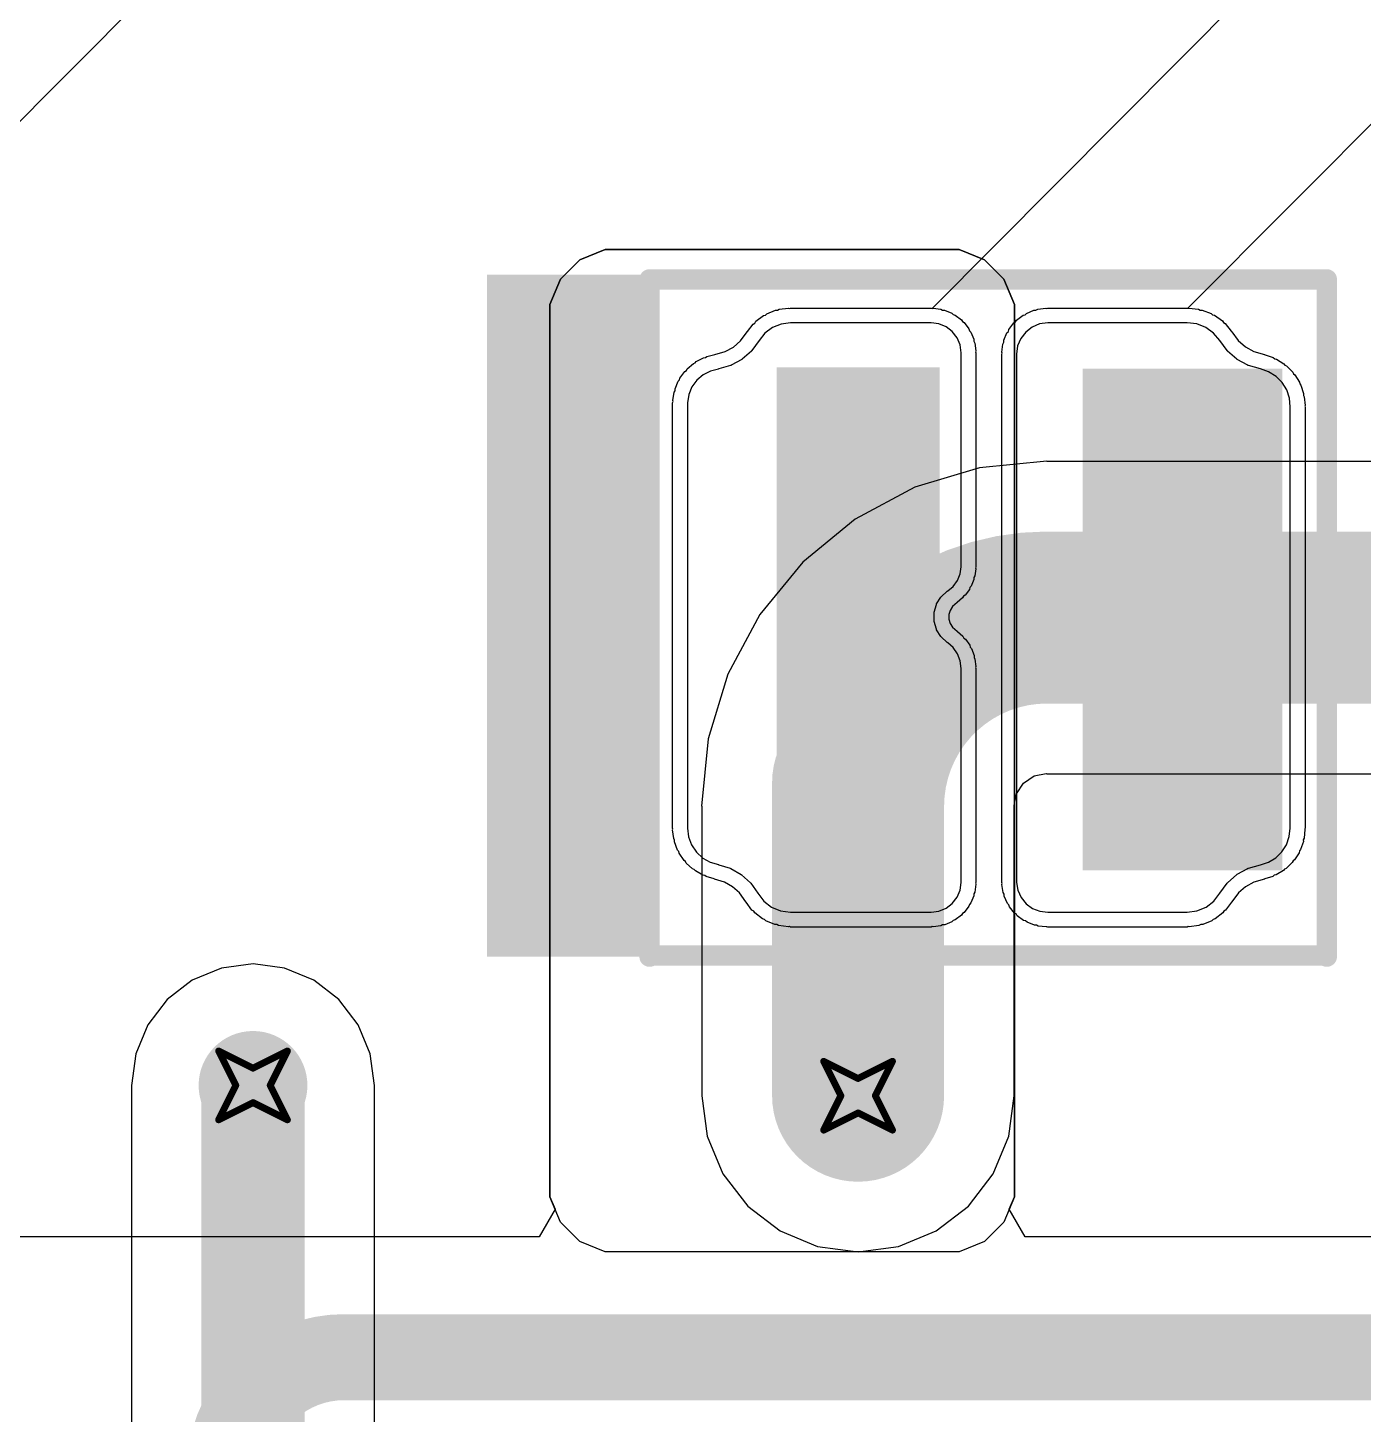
# Model space of a CAD drawing. Header units: inches. Extents: x 0 to 213, y 0 to 212.
# Drawn here: x 1.9975 to 2.3857, y 0.4059 to 0.8089 of the extents above; entities that cross this region are included whole.
import ezdxf

# ---------------------------------------------------------------- set-up
doc = ezdxf.new("R2010")
doc.units = ezdxf.units.IN
doc.header["$MEASUREMENT"] = 0
for name, color, linetype in [('Bottom Layer', 5, 'Continuous'), ('Bottom Solder', 6, 'Continuous'), ('Drill Drawing', 1, 'Continuous'), ('Top Layer', 1, 'Continuous'), ('Top Overlay', 2, 'Continuous'), ('Top Paste', 8, 'Continuous'), ('Top Solder', 216, 'Continuous'), ('Via Holes', 16, 'Continuous')]:
    doc.layers.add(name, color=color, linetype=linetype)

# ---------------------------------------------------------------- blocks, each defined once
blk = doc.blocks.new('5050_LED_25')
at = {"layer": 'Top Layer'}
for points in [[(-0.08214, 0.06909), (-0.03214, 0.06909), (-0.03214, -0.06871), (-0.08214, -0.06871)], [(0.01746, 0.06871), (0.05683, 0.06871), (0.05683, -0.06909), (0.01746, -0.06909)]]:
    blk.add_hatch(color=1, dxfattribs=at).paths.add_polyline_path(points)
at = {"layer": 'Top Overlay'}
blk.add_hatch(color=2, dxfattribs=at).paths.add_polyline_path([(0.09776, -0.1), (0.145, -0.1), (0.145, 0.09818), (0.09776, 0.09818)])
at = {"layer": 'Top Paste'}
for points in [[(-0.08214, 0.06909), (-0.03214, 0.06909), (-0.03214, -0.06871), (-0.08214, -0.06871)], [(0.01746, 0.06871), (0.05683, 0.06871), (0.05683, -0.06909), (0.01746, -0.06909)]]:
    blk.add_hatch(color=8, dxfattribs=at).paths.add_polyline_path(points)
at = {"layer": 'Top Solder'}
for points in [[(-0.08614, 0.07309), (-0.02814, 0.07309), (-0.02814, -0.07271), (-0.08614, -0.07271)], [(0.01346, 0.07271), (0.06083, 0.07271), (0.06083, -0.07309), (0.01346, -0.07309)]]:
    blk.add_hatch(color=216, dxfattribs=at).paths.add_polyline_path(points)
at = {"layer": 'Top Layer'}
for p, q in [((-0.06135, 0.08486), (-0.06399, 0.08376)), ((-0.05853, 0.08524), (-0.06135, 0.08486)), ((-0.01798, 0.08524), (-0.05853, 0.08524)), ((-0.01568, 0.08499), (-0.01798, 0.08524)), ((-0.01351, 0.08415), (-0.01568, 0.08499)), ((0.01364, 0.08495), (0.01155, 0.08408)), ((0.01588, 0.08524), (0.01364, 0.08495)), ((0.05683, 0.08524), (0.01588, 0.08524)), ((0.05967, 0.08486), (0.05683, 0.08524)), ((0.0623, 0.08376), (0.05967, 0.08486)), ((-0.06624, 0.08201), (-0.06797, 0.07973)), ((-0.06399, 0.08376), (-0.06624, 0.08201)), ((-0.01166, 0.08279), (-0.01351, 0.08415)), ((-0.01021, 0.08098), (-0.01166, 0.08279)), ((-0.00927, 0.07887), (-0.01021, 0.08098)), ((0.00839, 0.08091), (0.00752, 0.07882)), ((0.00976, 0.08271), (0.00839, 0.08091)), ((0.01155, 0.08408), (0.00976, 0.08271)), ((0.06456, 0.08201), (0.0623, 0.08376)), ((0.06628, 0.07973), (0.06456, 0.08201)), ((-0.07022, 0.07668), (-0.0729, 0.07433)), ((-0.07019, 0.07668), (-0.07022, 0.07668)), ((-0.07017, 0.07673), (-0.07019, 0.07668)), ((-0.07011, 0.07677), (-0.07017, 0.07673)), ((-0.06797, 0.07973), (-0.07011, 0.0768)), ((-0.07011, 0.0768), (-0.07011, 0.07677)), ((-0.00891, 0.07658), (-0.00927, 0.07887)), ((-0.00891, -0.07696), (-0.00891, 0.07658)), ((0.00752, 0.07882), (0.00722, 0.07658)), ((0.00722, 0.07658), (0.00722, 0.01438)), ((0.06834, 0.07683), (0.06628, 0.07973)), ((0.06834, 0.0768), (0.06834, 0.07683)), ((0.06838, 0.07676), (0.06834, 0.0768)), ((0.06842, 0.07672), (0.06838, 0.07676)), ((0.06843, 0.07671), (0.06842, 0.07672)), ((0.071, 0.07438), (0.06843, 0.07671)), ((-0.07303, 0.07424), (-0.07615, 0.07253)), ((-0.07301, 0.07424), (-0.07303, 0.07424)), ((-0.07296, 0.07428), (-0.07301, 0.07424)), ((-0.0729, 0.07431), (-0.07296, 0.07428)), ((-0.0729, 0.07433), (-0.0729, 0.07431)), ((0.07101, 0.07435), (0.071, 0.07438)), ((0.07107, 0.07432), (0.07101, 0.07435)), ((0.07111, 0.07428), (0.07107, 0.07432)), ((0.07114, 0.07429), (0.07111, 0.07428)), ((0.07415, 0.07257), (0.07114, 0.07429)), ((0.07416, 0.07255), (0.07415, 0.07257)), ((0.07422, 0.07253), (0.07416, 0.07255)), ((-0.08428, 0.06945), (-0.08604, 0.06772)), ((-0.08214, 0.07072), (-0.08428, 0.06945)), ((-0.07978, 0.07146), (-0.08214, 0.07072)), ((-0.07629, 0.07247), (-0.07978, 0.07146)), ((-0.07626, 0.07247), (-0.07629, 0.07247)), ((-0.07622, 0.0725), (-0.07626, 0.07247)), ((-0.07616, 0.07251), (-0.07622, 0.0725)), ((-0.07615, 0.07253), (-0.07616, 0.07251)), ((0.07427, 0.0725), (0.07422, 0.07253)), ((0.0743, 0.07251), (0.07427, 0.0725)), ((0.07762, 0.07149), (0.0743, 0.07251)), ((0.0777, 0.07146), (0.07762, 0.07149)), ((0.07762, 0.07149), (0.07762, 0.07149)), ((0.07777, 0.07144), (0.0777, 0.07146)), ((0.08012, 0.07076), (0.07777, 0.07144)), ((0.07777, 0.07144), (0.07777, 0.07144)), ((0.08231, 0.06951), (0.08012, 0.07076)), ((0.08415, 0.0678), (0.08231, 0.06951)), ((-0.08737, 0.06564), (-0.08819, 0.0633)), ((-0.08604, 0.06772), (-0.08737, 0.06564)), ((0.08557, 0.0657), (0.08415, 0.0678)), ((0.08644, 0.06334), (0.08557, 0.0657)), ((-0.08819, 0.0633), (-0.08844, 0.06083)), ((-0.08844, 0.06083), (-0.08844, -0.06161)), ((0.08675, 0.06083), (0.08644, 0.06334)), ((0.08675, -0.06279), (0.08675, 0.06083)), ((0.00722, 0.01438), (0.00749, 0.0122)), ((0.00749, 0.0122), (0.00826, 0.01014)), ((0.00826, 0.01014), (0.0095, 0.00834)), ((0.0095, 0.00834), (0.01111, 0.00695)), ((0.01111, 0.00695), (0.01111, 0.00695)), ((0.01111, 0.00695), (0.01116, 0.0069)), ((0.01116, 0.0069), (0.01123, 0.00684)), ((0.01123, 0.00684), (0.01123, 0.00684)), ((0.01123, 0.00684), (0.01298, 0.00527)), ((0.01298, 0.00527), (0.013, 0.00527)), ((0.013, 0.00527), (0.01303, 0.00522)), ((0.01303, 0.00522), (0.01307, 0.00518)), ((0.01307, 0.00518), (0.01307, 0.00515)), ((0.01307, 0.00515), (0.01434, 0.00316)), ((0.01434, 0.00316), (0.01436, 0.00314)), ((0.01436, 0.00314), (0.01438, 0.00309)), ((0.01438, 0.00309), (0.0144, 0.00305)), ((0.0144, 0.00305), (0.01439, 0.00302)), ((0.01439, 0.00302), (0.01506, 0.00075)), ((0.01506, 0.00075), (0.01507, 0.00073)), ((0.01507, 0.00073), (0.01507, 0.00067)), ((0.01507, 0.00067), (0.01508, 0.00062)), ((0.01508, 0.00062), (0.01507, 0.0006)), ((0.01507, 0.0006), (0.01507, -0.00176)), ((0.01506, -0.00192), (0.01439, -0.00418)), ((0.01507, -0.0019), (0.01506, -0.00192)), ((0.01507, -0.00176), (0.01508, -0.00179)), ((0.01508, -0.00179), (0.01507, -0.00184)), ((0.01507, -0.00184), (0.01507, -0.0019)), ((0.01116, -0.00806), (0.01111, -0.00812)), ((0.01123, -0.00801), (0.01116, -0.00806)), ((0.01298, -0.00644), (0.01123, -0.00801)), ((0.01123, -0.00801), (0.01123, -0.00801)), ((0.013, -0.00643), (0.01298, -0.00644)), ((0.01303, -0.00639), (0.013, -0.00643)), ((0.01307, -0.00635), (0.01303, -0.00639)), ((0.01434, -0.00432), (0.01307, -0.00632)), ((0.01307, -0.00632), (0.01307, -0.00635)), ((0.01436, -0.00431), (0.01434, -0.00432)), ((0.01438, -0.00426), (0.01436, -0.00431)), ((0.0144, -0.00421), (0.01438, -0.00426)), ((0.01439, -0.00418), (0.0144, -0.00421)), ((0.0083, -0.01111), (0.00751, -0.01307)), ((0.00954, -0.00941), (0.0083, -0.01111)), ((0.0111, -0.00812), (0.00954, -0.00941)), ((0.01111, -0.00812), (0.0111, -0.00812)), ((0.00751, -0.01307), (0.00722, -0.01515)), ((0.00722, -0.01515), (0.00722, -0.07736)), ((-0.08844, -0.06161), (-0.08823, -0.06413)), ((-0.08823, -0.06413), (-0.08744, -0.06654)), ((0.08636, -0.06517), (0.08675, -0.06279)), ((-0.08744, -0.06654), (-0.08611, -0.06869)), ((0.08402, -0.06936), (0.08543, -0.0674)), ((0.08543, -0.0674), (0.08636, -0.06517)), ((-0.08611, -0.06869), (-0.08433, -0.07049)), ((-0.08433, -0.07049), (-0.08218, -0.07183)), ((-0.08218, -0.07183), (-0.07978, -0.07263)), ((0.07777, -0.07261), (0.08005, -0.07204)), ((0.08005, -0.07204), (0.08218, -0.07093)), ((0.08218, -0.07093), (0.08402, -0.06936)), ((-0.07978, -0.07263), (-0.07629, -0.07364)), ((-0.07629, -0.07364), (-0.07626, -0.07363)), ((-0.07626, -0.07363), (-0.07622, -0.07366)), ((-0.07622, -0.07366), (-0.07616, -0.07368)), ((-0.07616, -0.07368), (-0.07615, -0.0737)), ((-0.07615, -0.0737), (-0.07303, -0.07541)), ((-0.07303, -0.07541), (-0.07301, -0.07541)), ((-0.07301, -0.07541), (-0.07296, -0.07545)), ((-0.07296, -0.07545), (-0.0729, -0.07548)), ((-0.0729, -0.07548), (-0.0729, -0.0755)), ((-0.0729, -0.0755), (-0.07022, -0.07785)), ((0.06814, -0.07785), (0.07082, -0.0755)), ((0.07082, -0.07548), (0.07087, -0.07545)), ((0.07082, -0.0755), (0.07082, -0.07548)), ((0.07087, -0.07545), (0.07092, -0.07541)), ((0.07092, -0.07541), (0.07093, -0.07541)), ((0.07093, -0.07541), (0.07405, -0.0737)), ((0.07405, -0.0737), (0.07408, -0.07368)), ((0.07408, -0.07368), (0.07412, -0.07366)), ((0.07412, -0.07366), (0.07419, -0.07363)), ((0.07419, -0.07363), (0.0742, -0.07364)), ((0.0742, -0.07364), (0.07762, -0.07265)), ((0.07762, -0.07265), (0.0777, -0.07263)), ((0.07762, -0.07265), (0.07762, -0.07265)), ((0.0777, -0.07263), (0.07777, -0.07261)), ((0.07777, -0.07261), (0.07777, -0.07261)), ((-0.07022, -0.07785), (-0.07019, -0.07785)), ((-0.07019, -0.07785), (-0.07017, -0.0779)), ((-0.07017, -0.0779), (-0.07011, -0.07794)), ((-0.07011, -0.07794), (-0.07011, -0.07796)), ((-0.07011, -0.07796), (-0.06797, -0.0809)), ((-0.01013, -0.08149), (-0.00923, -0.07931)), ((-0.00923, -0.07931), (-0.00891, -0.07696)), ((0.00722, -0.07736), (0.00752, -0.0796)), ((0.00752, -0.0796), (0.00839, -0.08169)), ((0.06588, -0.0809), (0.06803, -0.07796)), ((0.06803, -0.07794), (0.06807, -0.0779)), ((0.06803, -0.07796), (0.06803, -0.07794)), ((0.06807, -0.0779), (0.06811, -0.07785)), ((0.06811, -0.07785), (0.06814, -0.07785)), ((-0.06797, -0.0809), (-0.0662, -0.08308)), ((-0.0662, -0.08308), (-0.06394, -0.08473)), ((-0.01345, -0.0848), (-0.01157, -0.08336)), ((-0.01157, -0.08336), (-0.01013, -0.08149)), ((0.00839, -0.08169), (0.00976, -0.08348)), ((0.00976, -0.08348), (0.01155, -0.08486)), ((0.06205, -0.08468), (0.06421, -0.08304)), ((0.06421, -0.08304), (0.06588, -0.0809)), ((-0.06394, -0.08473), (-0.06132, -0.08573)), ((-0.06132, -0.08573), (-0.05853, -0.08602)), ((-0.05853, -0.08602), (-0.05853, -0.08602)), ((-0.05853, -0.08602), (-0.01798, -0.08602)), ((-0.01798, -0.08602), (-0.01562, -0.08571)), ((-0.01562, -0.08571), (-0.01345, -0.0848)), ((0.01155, -0.08486), (0.01364, -0.08572)), ((0.01364, -0.08572), (0.01588, -0.08602)), ((0.01588, -0.08602), (0.01588, -0.08602)), ((0.01588, -0.08602), (0.05683, -0.08602)), ((0.05683, -0.08602), (0.05953, -0.08569)), ((0.05953, -0.08569), (0.06205, -0.08468))]:
    blk.add_line(p, q, dxfattribs=at)
at = {"layer": 'Top Overlay'}
for points in [[(-0.10057, 0.09818, 0.00296, 0.00296, 1), (-0.09761, 0.09818, 0.00296, 0.00296, 1)], [(-0.10026, 0.09786, 0.00296, 0.00296, 1), (-0.0973, 0.09786, 0.00296, 0.00296, 1)], [(0.09596, 0.09786, 0.00296, 0.00296, 1), (0.09892, 0.09786, 0.00296, 0.00296, 1)], [(0.09628, 0.09818, 0.00296, 0.00296, 1), (0.09924, 0.09818, 0.00296, 0.00296, 1)], [(-0.10057, -0.09867, 0.00296, 0.00296, 1), (-0.09761, -0.09867, 0.00296, 0.00296, 1)], [(-0.10057, -0.09867, 0.00296, 0.00296, 1), (-0.09761, -0.09867, 0.00296, 0.00296, 1)], [(0.09628, -0.09867, 0.00296, 0.00296, 1), (0.09924, -0.09867, 0.00296, 0.00296, 1)], [(0.09628, -0.09867, 0.00296, 0.00296, 1), (0.09924, -0.09867, 0.00296, 0.00296, 1)]]:
    blk.add_lwpolyline(points, format="xyseb", close=True, dxfattribs=at)
for points in [[(-0.09909, 0.09818, 0.00591, 0.00591, 0), (-0.09909, -0.09867, 0.00591, 0.00591, 0)], [(0.09744, 0.09786, 0.00591, 0.00591, 0), (-0.09878, 0.09786, 0.00591, 0.00591, 0)], [(0.09776, 0.09818, 0.00591, 0.00591, 0), (0.09776, -0.09867, 0.00591, 0.00591, 0)], [(0.09776, -0.09867, 0.00591, 0.00591, 0), (-0.09909, -0.09867, 0.00591, 0.00591, 0)]]:
    blk.add_lwpolyline(points, format="xyseb", dxfattribs=at)
at = {"layer": 'Top Solder'}
for p, q in [((-0.06566, 0.08776), (-0.06302, 0.08886)), ((-0.06302, 0.08886), (-0.06244, 0.08886)), ((-0.06244, 0.08886), (-0.06193, 0.08915)), ((-0.06193, 0.08915), (-0.0591, 0.08953)), ((-0.0591, 0.08953), (-0.05881, 0.08945)), ((-0.05881, 0.08945), (-0.05853, 0.08957)), ((-0.05853, 0.08957), (-0.01798, 0.08957)), ((-0.01798, 0.08957), (-0.01775, 0.08947)), ((-0.01775, 0.08947), (-0.01751, 0.08954)), ((-0.01751, 0.08954), (-0.01521, 0.08929)), ((-0.01521, 0.08929), (-0.01469, 0.08901)), ((-0.01469, 0.08901), (-0.01411, 0.08903)), ((-0.01411, 0.08903), (-0.01195, 0.08819)), ((0.00989, 0.08808), (0.01198, 0.08895)), ((0.01198, 0.08895), (0.01257, 0.08895)), ((0.01257, 0.08895), (0.01309, 0.08924)), ((0.01309, 0.08924), (0.01533, 0.08953)), ((0.01533, 0.08953), (0.01561, 0.08946)), ((0.01561, 0.08946), (0.01588, 0.08957)), ((0.01588, 0.08957), (0.05683, 0.08957)), ((0.05683, 0.08957), (0.05712, 0.08945)), ((0.05712, 0.08945), (0.05741, 0.08953)), ((0.05741, 0.08953), (0.06024, 0.08915)), ((0.06024, 0.08915), (0.06075, 0.08886)), ((0.06075, 0.08886), (0.06134, 0.08885)), ((0.06134, 0.08885), (0.06397, 0.08775)), ((-0.06969, 0.08463), (-0.06919, 0.08492)), ((-0.06919, 0.08492), (-0.0689, 0.08543)), ((-0.0689, 0.08543), (-0.06665, 0.08718)), ((-0.06665, 0.08718), (-0.06608, 0.08734)), ((-0.06608, 0.08734), (-0.06566, 0.08776)), ((-0.01195, 0.08819), (-0.01153, 0.08778)), ((-0.01153, 0.08778), (-0.01096, 0.08765)), ((-0.01096, 0.08765), (-0.0091, 0.08629)), ((-0.0091, 0.08629), (-0.00879, 0.08578)), ((-0.00879, 0.08578), (-0.00828, 0.0855)), ((-0.00828, 0.0855), (-0.00683, 0.08369)), ((0.00495, 0.08354), (0.00633, 0.08534)), ((0.00633, 0.08534), (0.00684, 0.08564)), ((0.00684, 0.08564), (0.00713, 0.08615)), ((0.00713, 0.08615), (0.00892, 0.08752)), ((0.00892, 0.08752), (0.00948, 0.08767)), ((0.00948, 0.08767), (0.00989, 0.08808)), ((0.06397, 0.08775), (0.06438, 0.08734)), ((0.06438, 0.08734), (0.06495, 0.08718)), ((0.06495, 0.08718), (0.06721, 0.08543)), ((0.06721, 0.08543), (0.0675, 0.08492)), ((0.0675, 0.08492), (0.068, 0.08463)), ((-0.07338, 0.07967), (-0.07147, 0.08228)), ((-0.07147, 0.08228), (-0.07143, 0.08231)), ((-0.07143, 0.08231), (-0.07142, 0.08235)), ((-0.07142, 0.08235), (-0.06969, 0.08463)), ((-0.00683, 0.08369), (-0.00667, 0.08314)), ((-0.00667, 0.08314), (-0.00625, 0.08274)), ((-0.00625, 0.08274), (-0.00531, 0.08063)), ((-0.00531, 0.08063), (-0.00529, 0.08003)), ((0.00352, 0.08047), (0.00438, 0.08256)), ((0.00438, 0.08256), (0.0048, 0.08298)), ((0.0048, 0.08298), (0.00495, 0.08354)), ((0.068, 0.08463), (0.06973, 0.08235)), ((0.06973, 0.08235), (0.06975, 0.08227)), ((0.06975, 0.08227), (0.06982, 0.08223)), ((0.06982, 0.08223), (0.07165, 0.07964)), ((-0.07788, 0.07652), (-0.07545, 0.07785)), ((-0.07545, 0.07785), (-0.07338, 0.07967)), ((-0.00529, 0.08003), (-0.00499, 0.07952)), ((-0.00499, 0.07952), (-0.00464, 0.07723)), ((-0.00464, 0.07723), (-0.00472, 0.0769)), ((-0.00472, 0.0769), (-0.00459, 0.07658)), ((-0.00459, 0.07658), (-0.00459, -0.07696)), ((0.0029, 0.07658), (0.00301, 0.07686)), ((0.0029, 0.01438), (0.0029, 0.07658)), ((0.00293, 0.07715), (0.00323, 0.07939)), ((0.00301, 0.07686), (0.00293, 0.07715)), ((0.00323, 0.07939), (0.00352, 0.07989)), ((0.00352, 0.07989), (0.00352, 0.08047)), ((0.07165, 0.07964), (0.07361, 0.07786)), ((0.07361, 0.07786), (0.07594, 0.07654)), ((-0.08907, 0.07082), (-0.0873, 0.07255)), ((-0.0873, 0.07255), (-0.08681, 0.07274)), ((-0.08681, 0.07274), (-0.08649, 0.07317)), ((-0.08649, 0.07317), (-0.08436, 0.07444)), ((-0.08436, 0.07444), (-0.08384, 0.07451)), ((-0.08384, 0.07451), (-0.08344, 0.07485)), ((-0.08344, 0.07485), (-0.08108, 0.07559)), ((-0.08108, 0.07559), (-0.08103, 0.07559)), ((-0.08103, 0.07559), (-0.08099, 0.07562)), ((-0.08099, 0.07562), (-0.07788, 0.07652)), ((0.07594, 0.07654), (0.0789, 0.07563)), ((0.0789, 0.07563), (0.07891, 0.07562)), ((0.07891, 0.07562), (0.07896, 0.0756)), ((0.07896, 0.0756), (0.07897, 0.0756)), ((0.07897, 0.0756), (0.07898, 0.0756)), ((0.07898, 0.0756), (0.08132, 0.07492)), ((0.08132, 0.07492), (0.08173, 0.07459)), ((0.08173, 0.07459), (0.08225, 0.07452)), ((0.08225, 0.07452), (0.08445, 0.07327)), ((0.08445, 0.07327), (0.08477, 0.07286)), ((0.08477, 0.07286), (0.08526, 0.07268)), ((0.08526, 0.07268), (0.0871, 0.07097)), ((-0.09102, 0.06797), (-0.08969, 0.07005)), ((-0.08969, 0.07005), (-0.08927, 0.07035)), ((-0.08927, 0.07035), (-0.08907, 0.07082)), ((0.0871, 0.07097), (0.08732, 0.0705)), ((0.08732, 0.0705), (0.08775, 0.07021)), ((0.08775, 0.07021), (0.08916, 0.06811)), ((-0.09228, 0.06473), (-0.09146, 0.06707)), ((-0.09225, 0.0642), (-0.09228, 0.06473)), ((-0.09146, 0.06707), (-0.09111, 0.06746)), ((-0.09111, 0.06746), (-0.09102, 0.06797)), ((0.08916, 0.06811), (0.08926, 0.0676)), ((0.08926, 0.0676), (0.08962, 0.06721)), ((0.08962, 0.06721), (0.0905, 0.06485)), ((0.0905, 0.06485), (0.09048, 0.06433)), ((-0.09277, 0.06083), (-0.09269, 0.06104)), ((-0.09277, -0.06161), (-0.09277, 0.06083)), ((-0.09275, 0.06127), (-0.0925, 0.06374)), ((-0.09269, 0.06104), (-0.09275, 0.06127)), ((-0.0925, 0.06374), (-0.09225, 0.0642)), ((0.09048, 0.06433), (0.09074, 0.06387)), ((0.09074, 0.06387), (0.09105, 0.06136)), ((0.09105, 0.06136), (0.09098, 0.06109)), ((0.09098, 0.06109), (0.09108, 0.06083)), ((0.09108, 0.06083), (0.09108, -0.06279)), ((0.003, 0.01413), (0.0029, 0.01438)), ((0.00293, 0.01387), (0.003, 0.01413)), ((0.00319, 0.01169), (0.00293, 0.01387)), ((0.00345, 0.01122), (0.00319, 0.01169)), ((0.00343, 0.01068), (0.00345, 0.01122)), ((0.0042, 0.00862), (0.00343, 0.01068)), ((0.00458, 0.00822), (0.0042, 0.00862)), ((0.0047, 0.00767), (0.00458, 0.00822)), ((0.00595, 0.00587), (0.0047, 0.00767)), ((0.00642, 0.00557), (0.00595, 0.00587)), ((0.00667, 0.00507), (0.00642, 0.00557)), ((0.00827, 0.00368), (0.00667, 0.00507)), ((0.00831, 0.00367), (0.00827, 0.00368)), ((0.00833, 0.00362), (0.00831, 0.00367)), ((0.00969, 0.0024), (0.00833, 0.00362)), ((0.01038, 0.00131), (0.00969, 0.0024)), ((0.01075, 0.00006), (0.01038, 0.00131)), ((0.01075, -0.00123), (0.01075, 0.00006)), ((0.00833, -0.00479), (0.00969, -0.00357)), ((0.00969, -0.00357), (0.01038, -0.00247)), ((0.01038, -0.00247), (0.01075, -0.00123)), ((0.00481, -0.00856), (0.00605, -0.00686)), ((0.00605, -0.00686), (0.00652, -0.00657)), ((0.00652, -0.00657), (0.00678, -0.00608)), ((0.00678, -0.00608), (0.00833, -0.00479)), ((0.00833, -0.00479), (0.00833, -0.00479)), ((0.00833, -0.00479), (0.00833, -0.00479)), ((0.00323, -0.01247), (0.0035, -0.012)), ((0.0035, -0.01145), (0.00429, -0.00949)), ((0.0035, -0.012), (0.0035, -0.01145)), ((0.00429, -0.00949), (0.00468, -0.0091)), ((0.00468, -0.0091), (0.00481, -0.00856)), ((0.0029, -0.01515), (0.00302, -0.01486)), ((0.0029, -0.07736), (0.0029, -0.01515)), ((0.00294, -0.01455), (0.00323, -0.01247)), ((0.00302, -0.01486), (0.00294, -0.01455)), ((-0.0927, -0.06179), (-0.09277, -0.06161)), ((-0.09276, -0.06197), (-0.0927, -0.06179)), ((-0.09255, -0.06449), (-0.09276, -0.06197)), ((0.09103, -0.06349), (0.09064, -0.06587)), ((0.09108, -0.06279), (0.09094, -0.06313)), ((0.09094, -0.06313), (0.09103, -0.06349)), ((-0.09231, -0.06496), (-0.09255, -0.06449)), ((-0.09235, -0.06548), (-0.09231, -0.06496)), ((-0.09156, -0.06789), (-0.09235, -0.06548)), ((-0.09121, -0.06829), (-0.09156, -0.06789)), ((-0.09113, -0.06882), (-0.09121, -0.06829)), ((0.09036, -0.06684), (0.08943, -0.06907)), ((0.09064, -0.06587), (0.09036, -0.06631)), ((0.09036, -0.06631), (0.09036, -0.06684)), ((-0.0898, -0.07097), (-0.09113, -0.06882)), ((-0.08939, -0.07126), (-0.0898, -0.07097)), ((-0.08919, -0.07173), (-0.08939, -0.07126)), ((-0.08741, -0.07353), (-0.08919, -0.07173)), ((0.08707, -0.07218), (0.08683, -0.07265)), ((0.08752, -0.0719), (0.08707, -0.07218)), ((0.08894, -0.06994), (0.08752, -0.0719)), ((0.08906, -0.06943), (0.08894, -0.06994)), ((0.08943, -0.06907), (0.08906, -0.06943)), ((-0.08693, -0.07374), (-0.08741, -0.07353)), ((-0.08663, -0.07416), (-0.08693, -0.07374)), ((-0.08448, -0.0755), (-0.08663, -0.07416)), ((-0.08395, -0.07559), (-0.08448, -0.0755)), ((-0.08355, -0.07594), (-0.08395, -0.07559)), ((-0.08115, -0.07674), (-0.08355, -0.07594)), ((0.0811, -0.07624), (0.07883, -0.07681)), ((0.08152, -0.07593), (0.0811, -0.07624)), ((0.08204, -0.07588), (0.08152, -0.07593)), ((0.08418, -0.07477), (0.08204, -0.07588)), ((0.08451, -0.07438), (0.08418, -0.07477)), ((0.085, -0.07422), (0.08451, -0.07438)), ((0.08683, -0.07265), (0.085, -0.07422)), ((-0.08106, -0.07673), (-0.08115, -0.07674)), ((-0.08099, -0.07679), (-0.08106, -0.07673)), ((-0.07788, -0.07769), (-0.08099, -0.07679)), ((-0.07545, -0.07902), (-0.07788, -0.07769)), ((-0.07336, -0.08086), (-0.07545, -0.07902)), ((-0.00493, -0.07988), (-0.00522, -0.08038)), ((-0.00522, -0.08038), (-0.00522, -0.08096)), ((-0.00462, -0.07753), (-0.00493, -0.07988)), ((-0.00459, -0.07696), (-0.0047, -0.07724)), ((-0.0047, -0.07724), (-0.00462, -0.07753)), ((0.00301, -0.07764), (0.0029, -0.07736)), ((0.00293, -0.07793), (0.00301, -0.07764)), ((0.00323, -0.08017), (0.00293, -0.07793)), ((0.00352, -0.08067), (0.00323, -0.08017)), ((0.07339, -0.079), (0.07129, -0.08084)), ((0.07578, -0.07769), (0.07339, -0.079)), ((0.07882, -0.07681), (0.07578, -0.07769)), ((0.07883, -0.07681), (0.07882, -0.07681)), ((0.07883, -0.07681), (0.07883, -0.07681)), ((0.07883, -0.07681), (0.07883, -0.07681)), ((0.07883, -0.07681), (0.07883, -0.07681)), ((-0.07148, -0.08345), (-0.07336, -0.08086)), ((-0.07137, -0.08351), (-0.07148, -0.08345)), ((-0.07134, -0.08363), (-0.07137, -0.08351)), ((-0.06957, -0.08581), (-0.07134, -0.08363)), ((-0.00669, -0.08413), (-0.00813, -0.086)), ((-0.00654, -0.08356), (-0.00669, -0.08413)), ((-0.00612, -0.08314), (-0.00654, -0.08356)), ((-0.00522, -0.08096), (-0.00612, -0.08314)), ((0.00352, -0.08125), (0.00352, -0.08067)), ((0.00438, -0.08334), (0.00352, -0.08125)), ((0.0048, -0.08376), (0.00438, -0.08334)), ((0.00496, -0.08433), (0.0048, -0.08376)), ((0.00634, -0.08612), (0.00496, -0.08433)), ((0.0693, -0.08356), (0.06763, -0.0857)), ((0.06932, -0.08349), (0.0693, -0.08356)), ((0.06938, -0.08346), (0.06932, -0.08349)), ((0.07129, -0.08084), (0.06938, -0.08346)), ((-0.06905, -0.08609), (-0.06957, -0.08581)), ((-0.06875, -0.08658), (-0.06905, -0.08609)), ((-0.06648, -0.08823), (-0.06875, -0.08658)), ((-0.06591, -0.08837), (-0.06648, -0.08823)), ((-0.06548, -0.08878), (-0.06591, -0.08837)), ((-0.01137, -0.08839), (-0.01178, -0.0888)), ((-0.01081, -0.08824), (-0.01137, -0.08839)), ((-0.00893, -0.0868), (-0.01081, -0.08824)), ((-0.00864, -0.08629), (-0.00893, -0.0868)), ((-0.00813, -0.086), (-0.00864, -0.08629)), ((0.00683, -0.08641), (0.00634, -0.08612)), ((0.00712, -0.08691), (0.00683, -0.08641)), ((0.00891, -0.08829), (0.00712, -0.08691)), ((0.00949, -0.08844), (0.00891, -0.08829)), ((0.00991, -0.08886), (0.00949, -0.08844)), ((0.06408, -0.08828), (0.06366, -0.0887)), ((0.06466, -0.08813), (0.06408, -0.08828)), ((0.06683, -0.08649), (0.06466, -0.08813)), ((0.06712, -0.08599), (0.06683, -0.08649)), ((0.06763, -0.0857), (0.06712, -0.08599)), ((0.0156, -0.09023), (-210.22739, -211.48777)), ((-0.05874, -0.09026), (-210.22739, -211.48777)), ((-0.06286, -0.08977), (-0.06548, -0.08878)), ((-0.06228, -0.08976), (-0.06286, -0.08977)), ((-0.06176, -0.09004), (-0.06228, -0.08976)), ((-0.05897, -0.09033), (-0.06176, -0.09004)), ((-0.05874, -0.09026), (-0.05897, -0.09033)), ((-0.05853, -0.09035), (-0.05874, -0.09026)), ((-0.01798, -0.09035), (-0.05853, -0.09035)), ((-0.0177, -0.09023), (-0.01798, -0.09035)), ((-0.01741, -0.09031), (-0.0177, -0.09023)), ((-0.01506, -0.09), (-0.01741, -0.09031)), ((-0.01455, -0.08971), (-0.01506, -0.09)), ((-0.01396, -0.08971), (-0.01455, -0.08971)), ((-0.01178, -0.0888), (-0.01396, -0.08971)), ((0.012, -0.08972), (0.00991, -0.08886)), ((0.01257, -0.08972), (0.012, -0.08972)), ((0.01307, -0.09001), (0.01257, -0.08972)), ((0.01531, -0.09031), (0.01307, -0.09001)), ((0.0156, -0.09023), (0.01531, -0.09031)), ((0.01588, -0.09035), (0.0156, -0.09023)), ((0.05683, -0.09035), (0.01588, -0.09035)), ((0.05709, -0.09024), (0.05683, -0.09035)), ((0.05736, -0.09032), (0.05709, -0.09024)), ((0.06005, -0.08999), (0.05736, -0.09032)), ((0.06056, -0.0897), (0.06005, -0.08999)), ((0.06114, -0.08971), (0.06056, -0.0897)), ((0.06366, -0.0887), (0.06114, -0.08971))]:
    blk.add_line(p, q, dxfattribs=at)
blk = doc.blocks.new('5050_LED_51')
at = {"layer": 'Top Solder'}
blk.add_line((-0.05874, -0.09026), (-210.62109, -211.48777), dxfattribs=at)

msp = doc.modelspace()

# ---------------------------------------------------------------- hatches: boundary and pattern name
at = {"layer": 'Bottom Layer'}
h = msp.add_hatch(color=5, dxfattribs=at)
edge = h.paths.add_edge_path()
edge.add_arc((2.06295, 0.50145), 0.01181, 0, 360)
h = msp.add_hatch(color=5, dxfattribs=at)
edge = h.paths.add_edge_path()
edge.add_arc((2.23883, 0.49845), 0.01181, 0, 360)
at = {"layer": 'Bottom Solder'}
h = msp.add_hatch(color=6, dxfattribs=at)
edge = h.paths.add_edge_path()
edge.add_arc((2.06295, 0.50145), 0.01581, 0, 360)
h = msp.add_hatch(color=6, dxfattribs=at)
edge = h.paths.add_edge_path()
edge.add_arc((2.23883, 0.49845), 0.01581, 0, 360)
at = {"layer": 'Top Layer'}
h = msp.add_hatch(color=1, dxfattribs=at)
edge = h.paths.add_edge_path()
edge.add_arc((2.06295, 0.50145), 0.01181, 0, 360)
h = msp.add_hatch(color=1, dxfattribs=at)
edge = h.paths.add_edge_path()
edge.add_arc((2.23883, 0.49845), 0.01181, 0, 360)
at = {"layer": 'Top Solder'}
h = msp.add_hatch(color=216, dxfattribs=at)
edge = h.paths.add_edge_path()
edge.add_arc((2.06295, 0.50145), 0.01581, 0, 360)
h = msp.add_hatch(color=216, dxfattribs=at)
edge = h.paths.add_edge_path()
edge.add_arc((2.23883, 0.49845), 0.01581, 0, 360)
at = {"layer": 'Via Holes'}
h = msp.add_hatch(color=7, dxfattribs=at)
edge = h.paths.add_edge_path()
edge.add_arc((2.06295, 0.50145), 0.00591, 0, 360)
h = msp.add_hatch(color=7, dxfattribs=at)
edge = h.paths.add_edge_path()
edge.add_arc((2.23883, 0.49845), 0.00591, 0, 360)

# ---------------------------------------------------------------- linework, layer by layer
at = {"layer": 'Bottom Layer'}
for p, q in [((2.29369, 0.68292), (2.27412, 0.68099)), ((2.29369, 0.68283), (2.29369, 0.68292)), ((2.56896, 0.68283), (2.29369, 0.68283)), ((2.27412, 0.68099), (2.25529, 0.67528)), ((2.25529, 0.67528), (2.23794, 0.66601)), ((2.23794, 0.66601), (2.22274, 0.65353)), ((2.22274, 0.65353), (2.21026, 0.63833)), ((2.21026, 0.63833), (2.20099, 0.62098)), ((2.20099, 0.62098), (2.19528, 0.60215)), ((2.19528, 0.60215), (2.19335, 0.58258)), ((2.28487, 0.58623), (2.28694, 0.58933)), ((2.28694, 0.58933), (2.29004, 0.5914)), ((2.29004, 0.5914), (2.29347, 0.59208)), ((2.29347, 0.59208), (2.29369, 0.59205)), ((2.29369, 0.59205), (2.59942, 0.59205)), ((2.28419, 0.5828), (2.28487, 0.58623)), ((2.19335, 0.58258), (2.19344, 0.58258)), ((2.19344, 0.58258), (2.19344, 0.49845)), ((2.28422, 0.58258), (2.28419, 0.5828)), ((2.28422, 0.49845), (2.28422, 0.58258)), ((2.06295, 0.53675), (2.05382, 0.53555)), ((2.07209, 0.53555), (2.06295, 0.53675)), ((2.0453, 0.53202), (2.03799, 0.52641)), ((2.05382, 0.53555), (2.0453, 0.53202)), ((2.0806, 0.53202), (2.07209, 0.53555)), ((2.08792, 0.52641), (2.0806, 0.53202)), ((2.03799, 0.52641), (2.03238, 0.5191)), ((2.09353, 0.5191), (2.08792, 0.52641)), ((2.03238, 0.5191), (2.02885, 0.51059)), ((2.09705, 0.51059), (2.09353, 0.5191)), ((2.02885, 0.51059), (2.02765, 0.50145)), ((2.09826, 0.50145), (2.09705, 0.51059)), ((2.02765, 0.50145), (2.02765, 0.3036)), ((2.09826, 0.3036), (2.09826, 0.50145)), ((2.19344, 0.49845), (2.19499, 0.4867)), ((2.28267, 0.4867), (2.28422, 0.49845)), ((2.19499, 0.4867), (2.19952, 0.47576)), ((2.27814, 0.47576), (2.28267, 0.4867)), ((2.19952, 0.47576), (2.20674, 0.46636)), ((2.27093, 0.46636), (2.27814, 0.47576)), ((2.20674, 0.46636), (2.21614, 0.45914)), ((2.26153, 0.45914), (2.27093, 0.46636)), ((2.21614, 0.45914), (2.22708, 0.45461)), ((2.25058, 0.45461), (2.26153, 0.45914)), ((2.22708, 0.45461), (2.23883, 0.45306)), ((2.23883, 0.45306), (2.25058, 0.45461))]:
    msp.add_line(p, q, dxfattribs=at)
for points in [[(2.23883, 0.58258, 0.05, 0.05, -0.414214), (2.29369, 0.63744, 0.05, 0.05, 0)], [(2.29369, 0.63744, 0.05, 0.05, 0), (2.62438, 0.63744, 0.05, 0.05, 0)], [(2.23883, 0.49845, 0.05, 0.05, 0), (2.23883, 0.58258, 0.05, 0.05, 0)], [(2.06295, 0.3036, 0.03, 0.03, 0), (2.06295, 0.50145, 0.03, 0.03, 0)]]:
    msp.add_lwpolyline(points, format="xyseb", dxfattribs=at)
for points in [[(2.28119, 0.63744, 0.025, 0.025, 1), (2.30619, 0.63744, 0.025, 0.025, 1)], [(2.28119, 0.63744, 0.025, 0.025, 1), (2.30619, 0.63744, 0.025, 0.025, 1)], [(2.22633, 0.58258, 0.025, 0.025, 1), (2.25133, 0.58258, 0.025, 0.025, 1)], [(2.22633, 0.58258, 0.025, 0.025, 1), (2.25133, 0.58258, 0.025, 0.025, 1)], [(2.22633, 0.49845, 0.025, 0.025, 1), (2.25133, 0.49845, 0.025, 0.025, 1)], [(2.05545, 0.50145, 0.015, 0.015, 1), (2.07045, 0.50145, 0.015, 0.015, 1)]]:
    msp.add_lwpolyline(points, format="xyseb", close=True, dxfattribs=at)
at = {"layer": 'Drill Drawing'}
for points in [[(2.05295, 0.51145, 0.002, 0.002, 0), (2.06295, 0.50645, 0.002, 0.002, 0)], [(2.05295, 0.51145, 0.002, 0.002, 0), (2.05795, 0.50145, 0.002, 0.002, 0)], [(2.06295, 0.50645, 0.002, 0.002, 0), (2.07295, 0.51145, 0.002, 0.002, 0)], [(2.06795, 0.50145, 0.002, 0.002, 0), (2.07295, 0.51145, 0.002, 0.002, 0)], [(2.22883, 0.50845, 0.002, 0.002, 0), (2.23883, 0.50345, 0.002, 0.002, 0)], [(2.22883, 0.50845, 0.002, 0.002, 0), (2.23383, 0.49845, 0.002, 0.002, 0)], [(2.23883, 0.50345, 0.002, 0.002, 0), (2.24883, 0.50845, 0.002, 0.002, 0)], [(2.24383, 0.49845, 0.002, 0.002, 0), (2.24883, 0.50845, 0.002, 0.002, 0)], [(2.05295, 0.49145, 0.002, 0.002, 0), (2.05795, 0.50145, 0.002, 0.002, 0)], [(2.06795, 0.50145, 0.002, 0.002, 0), (2.07295, 0.49145, 0.002, 0.002, 0)], [(2.05295, 0.49145, 0.002, 0.002, 0), (2.06295, 0.49645, 0.002, 0.002, 0)], [(2.06295, 0.49645, 0.002, 0.002, 0), (2.07295, 0.49145, 0.002, 0.002, 0)], [(2.22883, 0.48845, 0.002, 0.002, 0), (2.23383, 0.49845, 0.002, 0.002, 0)], [(2.24383, 0.49845, 0.002, 0.002, 0), (2.24883, 0.48845, 0.002, 0.002, 0)], [(2.22883, 0.48845, 0.002, 0.002, 0), (2.23883, 0.49345, 0.002, 0.002, 0)], [(2.23883, 0.49345, 0.002, 0.002, 0), (2.24883, 0.48845, 0.002, 0.002, 0)]]:
    msp.add_lwpolyline(points, format="xyseb", dxfattribs=at)
for points in [[(2.05245, 0.51145, 0.001, 0.001, 1), (2.05345, 0.51145, 0.001, 0.001, 1)], [(2.05245, 0.51145, 0.001, 0.001, 1), (2.05345, 0.51145, 0.001, 0.001, 1)], [(2.07245, 0.51145, 0.001, 0.001, 1), (2.07345, 0.51145, 0.001, 0.001, 1)], [(2.07245, 0.51145, 0.001, 0.001, 1), (2.07345, 0.51145, 0.001, 0.001, 1)], [(2.22833, 0.50845, 0.001, 0.001, 1), (2.22933, 0.50845, 0.001, 0.001, 1)], [(2.22833, 0.50845, 0.001, 0.001, 1), (2.22933, 0.50845, 0.001, 0.001, 1)], [(2.24833, 0.50845, 0.001, 0.001, 1), (2.24933, 0.50845, 0.001, 0.001, 1)], [(2.24833, 0.50845, 0.001, 0.001, 1), (2.24933, 0.50845, 0.001, 0.001, 1)], [(2.06245, 0.50645, 0.001, 0.001, 1), (2.06345, 0.50645, 0.001, 0.001, 1)], [(2.06245, 0.50645, 0.001, 0.001, 1), (2.06345, 0.50645, 0.001, 0.001, 1)], [(2.23833, 0.50345, 0.001, 0.001, 1), (2.23933, 0.50345, 0.001, 0.001, 1)], [(2.23833, 0.50345, 0.001, 0.001, 1), (2.23933, 0.50345, 0.001, 0.001, 1)], [(2.05745, 0.50145, 0.001, 0.001, 1), (2.05845, 0.50145, 0.001, 0.001, 1)], [(2.05745, 0.50145, 0.001, 0.001, 1), (2.05845, 0.50145, 0.001, 0.001, 1)], [(2.06745, 0.50145, 0.001, 0.001, 1), (2.06845, 0.50145, 0.001, 0.001, 1)], [(2.06745, 0.50145, 0.001, 0.001, 1), (2.06845, 0.50145, 0.001, 0.001, 1)], [(2.06245, 0.49645, 0.001, 0.001, 1), (2.06345, 0.49645, 0.001, 0.001, 1)], [(2.06245, 0.49645, 0.001, 0.001, 1), (2.06345, 0.49645, 0.001, 0.001, 1)], [(2.23333, 0.49845, 0.001, 0.001, 1), (2.23433, 0.49845, 0.001, 0.001, 1)], [(2.23333, 0.49845, 0.001, 0.001, 1), (2.23433, 0.49845, 0.001, 0.001, 1)], [(2.24333, 0.49845, 0.001, 0.001, 1), (2.24433, 0.49845, 0.001, 0.001, 1)], [(2.24333, 0.49845, 0.001, 0.001, 1), (2.24433, 0.49845, 0.001, 0.001, 1)], [(2.05245, 0.49145, 0.001, 0.001, 1), (2.05345, 0.49145, 0.001, 0.001, 1)], [(2.05245, 0.49145, 0.001, 0.001, 1), (2.05345, 0.49145, 0.001, 0.001, 1)], [(2.07245, 0.49145, 0.001, 0.001, 1), (2.07345, 0.49145, 0.001, 0.001, 1)], [(2.07245, 0.49145, 0.001, 0.001, 1), (2.07345, 0.49145, 0.001, 0.001, 1)], [(2.23833, 0.49345, 0.001, 0.001, 1), (2.23933, 0.49345, 0.001, 0.001, 1)], [(2.23833, 0.49345, 0.001, 0.001, 1), (2.23933, 0.49345, 0.001, 0.001, 1)], [(2.22833, 0.48845, 0.001, 0.001, 1), (2.22933, 0.48845, 0.001, 0.001, 1)], [(2.22833, 0.48845, 0.001, 0.001, 1), (2.22933, 0.48845, 0.001, 0.001, 1)], [(2.24833, 0.48845, 0.001, 0.001, 1), (2.24933, 0.48845, 0.001, 0.001, 1)], [(2.24833, 0.48845, 0.001, 0.001, 1), (2.24933, 0.48845, 0.001, 0.001, 1)]]:
    msp.add_lwpolyline(points, format="xyseb", close=True, dxfattribs=at)
at = {"layer": 'Top Layer'}
for p, q in [((2.15793, 0.74136), (2.16528, 0.74441)), ((2.16528, 0.74441), (2.15793, 0.74136)), ((2.16528, 0.74441), (2.16925, 0.74441)), ((2.26823, 0.74441), (2.16528, 0.74441)), ((2.16925, 0.74441), (2.16925, 0.74441)), ((2.16925, 0.74441), (2.26425, 0.74441)), ((2.26425, 0.74441), (2.26823, 0.74441)), ((2.26823, 0.74441), (2.27558, 0.74136)), ((2.27558, 0.74136), (2.26823, 0.74441)), ((2.1523, 0.73574), (2.15793, 0.74136)), ((2.15793, 0.74136), (2.1523, 0.73574)), ((2.27558, 0.74136), (2.28121, 0.73574)), ((2.28121, 0.73574), (2.27558, 0.74136)), ((2.14925, 0.72839), (2.1523, 0.73574)), ((2.1523, 0.73574), (2.14925, 0.72839)), ((2.28121, 0.73574), (2.28425, 0.72839)), ((2.28425, 0.72839), (2.28121, 0.73574)), ((2.14925, 0.72441), (2.14925, 0.72839)), ((2.14925, 0.72839), (2.14925, 0.72441)), ((2.28425, 0.72839), (2.28425, 0.72441)), ((2.28425, 0.72441), (2.28425, 0.72839)), ((2.14925, 0.47306), (2.14925, 0.72441)), ((2.14925, 0.72441), (2.14925, 0.47306)), ((2.28425, 0.72441), (2.28425, 0.72441)), ((2.28425, 0.72441), (2.28425, 0.47306)), ((2.28425, 0.47306), (2.28425, 0.72441)), ((2.14925, 0.47306), (2.14925, 0.47306)), ((2.14925, 0.46908), (2.14925, 0.47306)), ((2.14925, 0.47306), (2.14925, 0.46908)), ((2.28425, 0.47306), (2.28425, 0.46908)), ((2.28425, 0.46908), (2.28425, 0.47306)), ((2.1523, 0.46173), (2.14925, 0.46908)), ((2.14925, 0.46908), (2.15076, 0.46545)), ((2.28425, 0.46908), (2.28121, 0.46173)), ((2.28275, 0.46545), (2.28425, 0.46908)), ((2.15076, 0.46545), (2.14613, 0.45745)), ((2.28738, 0.45745), (2.28275, 0.46545)), ((2.15793, 0.45611), (2.1523, 0.46173)), ((2.28121, 0.46173), (2.27558, 0.45611)), ((2.14613, 0.45745), (1.42558, 0.45745)), ((2.16528, 0.45306), (2.15793, 0.45611)), ((2.27558, 0.45611), (2.26823, 0.45306)), ((2.6773, 0.45745), (2.28738, 0.45745)), ((2.16925, 0.45306), (2.16528, 0.45306)), ((2.26425, 0.45306), (2.16925, 0.45306)), ((2.26823, 0.45306), (2.26425, 0.45306)), ((2.26425, 0.45306), (2.26425, 0.45306))]:
    msp.add_line(p, q, dxfattribs=at)
for points in [[(2.23883, 0.49845, 0.05, 0.05, 0), (2.23883, 0.58946, 0.05, 0.05, 0)], [(2.05617, 0.38927, 0.025, 0.025, -0.414214), (2.08935, 0.42245, 0.025, 0.025, 0)], [(2.08935, 0.42245, 0.025, 0.025, 0), (2.682, 0.42245, 0.025, 0.025, 0)]]:
    msp.add_lwpolyline(points, format="xyseb", dxfattribs=at)
for points in [[(2.22633, 0.58946, 0.025, 0.025, 1), (2.25133, 0.58946, 0.025, 0.025, 1)], [(2.22633, 0.49845, 0.025, 0.025, 1), (2.25133, 0.49845, 0.025, 0.025, 1)], [(2.0831, 0.42245, 0.0125, 0.0125, 1), (2.0956, 0.42245, 0.0125, 0.0125, 1)], [(2.0831, 0.42245, 0.0125, 0.0125, 1), (2.0956, 0.42245, 0.0125, 0.0125, 1)]]:
    msp.add_lwpolyline(points, format="xyseb", close=True, dxfattribs=at)

# ---------------------------------------------------------------- block references
at = {"rotation": 180}
for name, p in [('5050_LED_51', (1.88228, 0.63705)), ('5050_LED_25', (2.27598, 0.63705))]:
    msp.add_blockref(name, p, dxfattribs=at)

doc.saveas('drawing.dxf')
